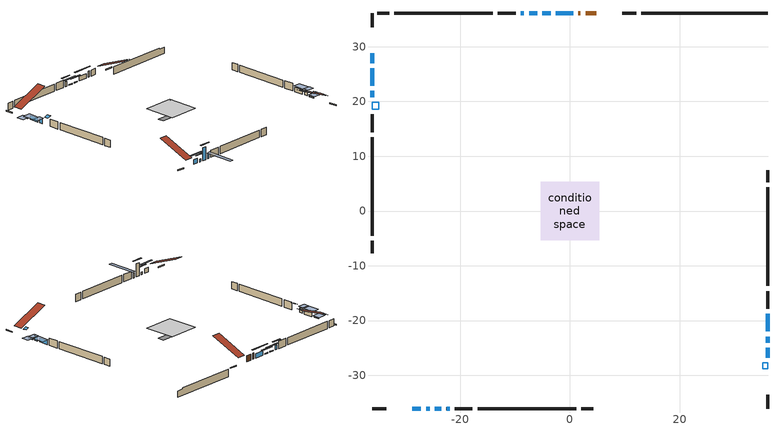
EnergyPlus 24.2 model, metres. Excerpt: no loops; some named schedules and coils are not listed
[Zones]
conditioned space
 floor outside (Floor1 construction): -4.72,-4.72 -4.72,4.72 4.72,4.72 4.72,-4.72 z1.04
 floor adiabatic (AdiabaticFloorConstruction): -5.3,-5.3 -5.3,5.3 5.3,5.3 5.3,-5.3 z1.04
 floor foundation (Slab1 construction): -4.66,-1.11 -4.66,1.11 4.66,1.11 4.66,-1.11 z-1.4
 wall outside (RimJoist1 construction): 12.13,36.16 9.54,36.16 / -36.16,-36.16 -33.58,-36.16 / -36.16,36.16 -36.16,33.58 / 36.16,-36.16 36.16,-33.58 z1.04:1.34
 wall outside (AdiabaticWallConstruction 1): 4.78,36.16 2.84,36.16 / 1.92,36.16 1.55,36.16 z1.04:3.07
 wall outside (AdiabaticWallConstruction): -36.16,28.82 -36.16,26.99 / -3.51,36.16 -5.03,36.16 / -5.96,36.16 -7.49,36.16 / 36.16,-26.8 36.16,-24.97 z1.04:1.29; 0.62,36.16 -2.58,36.16 / -28.82,-36.16 -27.21,-36.16 / -36.16,26.06 -36.16,22.86 / 36.16,-22 36.16,-18.8 z1.04:2.54; -26.29,-36.16 -25.63,-36.16 z1.04:1.9; -24.7,-36.16 -23.48,-36.16 z1.04:5.31; -36.16,21.93 -36.16,20.81 / 36.16,-24.05 36.16,-22.93 / -8.41,36.16 -8.97,36.16 z1.04:2.67; -22.56,-36.16 -22,-36.16 z1.04:2.72
 wall outside (Wall1 construction): -9.9,36.16 -13.15,36.16 / -21.07,-36.16 -17.81,-36.16 / -36.16,17.63 -36.16,14.37 / 36.16,-17.87 36.16,-14.62 z1.04:3.48
 wall outside (Wall2 construction): -14.08,36.16 -32.08,36.16 / -16.88,-36.16 1.11,-36.16 / -36.16,13.44 -36.16,-4.55 / 36.16,-13.69 36.16,4.3 z1.04:3.48
 wall outside (Wall3 construction): -33.01,36.16 -35.23,36.16 / 2.04,-36.16 4.26,-36.16 / -36.16,-5.48 -36.16,-7.7 / 36.16,5.23 36.16,7.46 z1.04:3.48
 wall foundation (FoundationWall1 construction): 13.05,36.16,-1.4 13.05,36.16,1.04 33.85,36.16,1.04 33.85,36.16,0.72 36.16,36.16,0.72 36.16,36.16,-1.4
 window (WindowConstruction 8): -36.16,28.82 -36.16,26.99 z1.04:1.29
 window (WindowConstruction 1): 0.62,36.16 -2.58,36.16 z1.04:2.54
 window (WindowConstruction 2): -3.51,36.16 -5.03,36.16 z1.04:1.29
 window (WindowConstruction 3): -5.96,36.16 -7.48,36.16 z1.04:1.29
 window (WindowConstruction 4): -28.82,-36.16 -27.22,-36.16 z1.04:2.54
 window (WindowConstruction 5): -26.29,-36.16 -25.63,-36.16 z1.04:1.9
 window (WindowConstruction 6): -24.7,-36.16 -23.48,-36.16 z1.04:5.31
 window (WindowConstruction 7): -36.16,26.06 -36.16,22.86 z1.04:2.54
 window (WindowConstruction 9): -36.16,21.93 -36.16,20.81 z1.04:2.66
 window (WindowConstruction 13): -22.55,-36.16 -22,-36.16 z1.04:2.72
 window (WindowConstruction 10): 36.16,-26.8 36.16,-24.97 z1.04:1.29
 window (WindowConstruction 11): 36.16,-24.05 36.16,-22.93 z1.04:2.66
 window (WindowConstruction 12): -8.41,36.16 -8.97,36.16 z1.04:2.66
 window (WindowConstruction): 36.16,-22 36.16,-18.8 z1.04:2.54
 door (Door): 4.78,36.16 2.84,36.16 z1.04:3.07
 door (Door 1): 1.92,36.16 1.55,36.16 z1.04:3.07
 ceiling adiabatic (AdiabaticFloorConstruction): 5.3,-5.3 5.3,5.3 -5.3,5.3 -5.3,-5.3 z1.04
 roof outside (Roof1 construction): 5.71,36.16,3.48 5.71,25.44,7.94 8.61,25.44,7.94 8.61,36.16,3.48; -29.75,-36.16,3.48 -29.75,-25.44,7.94 -32.65,-25.44,7.94 -32.65,-36.16,3.48; -36.16,29.75,3.48 -25.44,29.75,7.94 -25.44,32.65,7.94 -36.16,32.65,3.48; 36.16,-29.75,3.48 25.44,-29.75,7.94 25.44,-32.65,7.94 36.16,-32.65,3.48
 roof outside (AdiabaticRoofConstruction): 36.16,-27.73,3.48 35.16,-27.73,3.9 35.16,-28.82,3.9 36.16,-28.82,3.48; -36.16,18.56,3.48 -34.93,18.56,3.99 -34.93,19.89,3.99 -36.16,19.89,3.48
 skylight (SkylightConstruction): 36.16,-27.73,3.48 35.16,-27.73,3.9 35.16,-28.82,3.9 36.16,-28.82,3.48
 skylight (SkylightConstruction 1): -36.16,18.56,3.48 -34.93,18.56,3.99 -34.93,19.88,3.99 -36.16,19.88,3.48
shading: -36.16,26.69 -36.16,29.11 -38.6,29.11 -38.6,26.69 z1.59; -4.41,36.16 2.45,36.16 2.45,36.57 -4.41,36.57 z4.37; -6.55,36.16 -1.99,36.16 -1.99,36.57 -6.55,36.57 z2.81; -9.31,36.16 -4.13,36.16 -4.13,36.57 -9.31,36.57 z3.12; -25.39,-36.16 -30.64,-36.16 -30.64,-36.57 -25.39,-36.57 z4.37; -23.8,-36.16 -28.12,-36.16 -28.12,-36.57 -23.8,-36.57 z3.73; -22.26,-36.16 -25.92,-36.16 -25.92,-36.57 -22.26,-36.57 z6.53; -36.16,22.56 -36.16,26.36 -38.6,26.36 -38.6,22.56 z2.84; -36.16,20.51 -36.16,22.23 -38.6,22.23 -38.6,20.51 z2.96; -21.7,-36.16 -22.85,-36.16 -22.85,-45.91 -21.7,-45.91 z3.02; 36.16,-24.68 36.16,-27.1 38.6,-27.1 38.6,-24.68 z1.59; 36.16,-22.63 36.16,-24.34 38.6,-24.34 38.6,-22.63 z2.96; -10.49,36.16 -6.89,36.16 -6.89,36.56 -10.49,36.56 z4.19; 36.16,-18.5 36.16,-22.3 38.6,-22.3 38.6,-18.5 z2.84
[Building]
Building 1: Terrain=Suburbs
[Site:Location]
Sydney AP_NS: Latitude {deg}=46.16; Longitude {deg}=-60.05; Time Zone {hr}=-4; Elevation {m}=62; Keep Site Location Information=Yes
[Site:GroundTemperature:Shallow]
2.62187, 0.93492, 0.799824, 1.60037, 4.8141, 8.01286, 10.786, 12.5427, 12.692, 11.2632, 8.56075, 5.46011
[Site:WaterMainsTemperature]
Calculation Method=Schedule; Temperature Schedule=mains temperature schedule
[Material] Roughness=Rough; Thermal Absorptance=0.9
Name | Thickness {m} | Conductivity {W/m-K} | Density {kg/m3} | Specific Heat {J/kg-K} | Solar Absorptance | Visible Absorptance
asphalt or fiberglass shingles | 0.00635 | 0.162714 | 1121.4 | 1465.45 | 0.4 | 0.4
asphalt or fiberglass shingles 1 | 0.00635 | 0.162714 | 1121.4 | 1465.45 | 0.7 | 0.7
concrete 4.0 in. | 0.1016 | 1.803125 | 2242.8 | 837.4 | 0.7 | 0.7
concrete 8.0 in. | 0.2032 | 1.803125 | 2242.8 | 837.4 | 0.7 | 0.7
door material | 0.04445 | 0.0451087 | 512.64 | 1214.23 | 0.7 | 0.7
door material 1 | 0.04445 | 0.053851 | 512.64 | 1214.23 | 0.7 | 0.7
exterior vertical ins | 0.0563203 | 0.029427 | 32.04 | 1214.23 | 0.7 | 0.7
floor covering | 0.0127 | 0.0433444 | 54.468 | 1339.84 | 0.6 | 0.6
floor rigid ins; rim joist rigid ins; wall rigid ins | 0.051816 | 0.029427 | 32.04 | 1214.23 | 0.7 | 0.7
floor rigid ins 1; roof rigid ins 1; wall rigid ins 1 | 0.512978 | 0.029427 | 32.04 | 1214.23 | 0.7 | 0.7
floor stud and cavity | 0.1397 | 0.0889238 | 92.3553 | 1139.71 | 0.7 | 0.7
floor stud and cavity 1 | 0.1397 | 1.75129 | 37.0049 | 1207.88 | 0.7 | 0.7
furniture material conditioned space 1 | 0.1524 | 0.115458 | 640.8 | 1214.23 | 0.6 | 0.6
gypsum board | 0.0127 | 0.160291 | 801 | 837.4 | 0.6 | 0.6
gypsum board 1 | 0.0127 | 0.160291 | 801 | 837.4 | 0.7 | 0.7
osb sheathing 0.5 in. | 0.0127 | 0.115458 | 512.64 | 1214.23 | 0.7 | 0.7
osb sheathing 0.75 in. | 0.01905 | 0.115458 | 512.64 | 1214.23 | 0.7 | 0.7
osb sheathing 2.0 in. | 0.0508 | 0.115458 | 512.64 | 1214.23 | 0.7 | 0.7
rim joist stud and cavity | 0.0508 | 0.032431 | 125.044 | 1163.47 | 0.6 | 0.6
roof rigid ins | 0.103632 | 0.029427 | 32.04 | 1214.23 | 0.7 | 0.7
roof stud and cavity | 0.2032 | 0.0675447 | 78.34581 | 1123.46 | 0.7 | 0.7
roof stud and cavity 1 | 0.18415 | 1.78686 | 37.0049 | 1207.88 | 0.6 | 0.6
slab rigid ins | 0.0412942 | 0.029427 | 32.04 | 1214.23 | 0.7 | 0.7
wall stud and cavity | 0.1397 | 0.199848 | 139.0536 | 1170.24 | 0.7 | 0.7
wall stud and cavity 1 | 0.1397 | 0.16703 | 139.0536 | 1170.24 | 0.7 | 0.7
wall stud and cavity 2 | 0.1397 | 0.455074 | 139.0536 | 1170.24 | 0.7 | 0.7
wall stud and cavity 3 | 0.0889 | 0.380278 | 52.3479 | 1209.89 | 0.7 | 0.7
wall stud and cavity 4 | 0.0889 | 0.391764 | 83.0341 | 1211.67 | 0.7 | 0.7
wood siding | 0.0254 | 0.102417 | 544.68 | 1172.36 | 0.4 | 0.4
wood siding 1; wood siding 2; wood siding 3 | 0.0254 | 0.102417 | 544.68 | 1172.36 | 0.7 | 0.7
[WindowMaterial:SimpleGlazingSystem]
Name | U-Factor {W/m2-K} | Solar Heat Gain Coefficient
SkylightMaterial | 3.77236 | 0.6845
WindowMaterial | 1.94301 | 0.59
WindowMaterial 1 | 2.11392 | 0.47
WindowMaterial 2 | 2.3064 | 0.57
WindowMaterial 3 | 1.84649 | 0.65
WindowMaterial 4 | 5.141429 | 0.59
WindowMaterial 5 | 4.06318 | 0.67
WindowMaterial 6 | 4.05466 | 0.67
[Construction]
AdiabaticFloorConstruction: floor stud and cavity 1, floor rigid ins 1, osb sheathing 0.75 in., floor covering
AdiabaticRoofConstruction: asphalt or fiberglass shingles 1, roof rigid ins 1, osb sheathing 0.75 in., roof stud and cavity 1
AdiabaticWallConstruction: wood siding 2, wall rigid ins 1, wall stud and cavity 3, gypsum board
AdiabaticWallConstruction 1: wood siding 3, wall rigid ins 1, wall stud and cavity 3, gypsum board
Door: door material
Door 1: door material 1
Floor1 construction: floor stud and cavity, floor rigid ins, osb sheathing 0.75 in., floor covering
FoundationWall1 construction: concrete 8.0 in., gypsum board 1
furniture construction conditioned space 1: furniture material conditioned space 1
PartitionWallConstruction: gypsum board, wall stud and cavity 4, gypsum board
RimJoist1 construction: wood siding 1, rim joist rigid ins, osb sheathing 2.0 in., rim joist stud and cavity
Roof1 construction: asphalt or fiberglass shingles, roof rigid ins, osb sheathing 0.75 in., roof stud and cavity, gypsum board
SkylightConstruction; SkylightConstruction 1: SkylightMaterial
Slab1 construction: slab rigid ins, concrete 4.0 in.
Wall1 construction: wood siding, wall rigid ins, osb sheathing 0.5 in., wall stud and cavity, gypsum board
Wall2 construction: wood siding, wall rigid ins, osb sheathing 0.5 in., wall stud and cavity 1, gypsum board
Wall3 construction: wood siding, wall rigid ins, osb sheathing 0.5 in., wall stud and cavity 2, gypsum board
WindowConstruction; WindowConstruction 1; WindowConstruction 4; WindowConstruction 7: WindowMaterial
WindowConstruction 10; WindowConstruction 8: WindowMaterial 4
WindowConstruction 11; WindowConstruction 12; WindowConstruction 9: WindowMaterial 5
WindowConstruction 13: WindowMaterial 6
WindowConstruction 2; WindowConstruction 3: WindowMaterial 1
WindowConstruction 5: WindowMaterial 2
WindowConstruction 6: WindowMaterial 3
[Zone]
conditioned space: Multiplier=1; Volume {m3}=791.4; Part of Total Floor Area=Yes
[Space]
conditioned space 1: Zone=conditioned space; Volume {m3}=791.4
[SurfaceProperty:ExposedFoundationPerimeter]
Slab1: Exposed Perimeter Calculation Method=TotalExposedPerimeter; Total Exposed Perimeter {m}=23.105
[InternalMass] Zone or ZoneList=conditioned space; Space or SpaceList=conditioned space 1
Name | Construction | Surface Area {m2}
furniture mass conditioned space 1 | furniture construction conditioned space 1 | 88.932
partition wall mass | PartitionWallConstruction | 222.33
[Lights]
interior lighting: Zone or ZoneList or Space or SpaceList=conditioned space 1; Schedule=interior lighting schedule; Design Level Calculation Method=LightingLevel; Lighting Level {W}=343.2; Return Air Fraction=0; Fraction Radiant=0.6; Fraction Visible=0.2; Fraction Replaceable=1
[People]
occupants: Zone or ZoneList or Space or SpaceList=conditioned space 1; Number of People Schedule=occupants schedule; Number of People Calculation Method=People; Number of People=3; Fraction Radiant=0.314171; Sensible Heat Fraction=0.56303; Activity Level Schedule=occupants activity schedule; Carbon Dioxide Generation Rate {m3/s-W}=0; Enable ASHRAE 55 Comfort Warnings=No; Mean Radiant Temperature Calculation Type=EnclosureAveraged
[ElectricEquipment] Zone or ZoneList or Space or SpaceList=conditioned space 1; Design Level Calculation Method=EquipmentLevel
Name | Schedule | Design Level {W} | Fraction Latent | Fraction Radiant | Fraction Lost
clothes dryer | clothes dryer schedule | 140.772 | 0.015 | 0.081 | 0.85
clothes washer | clothes washer schedule | 32.1985 | 0.03 | 0.162 | 0.7
cooking range | cooking range schedule | 215.147 | 0.08 | 0.432 | 0.2
dishwasher | dishwasher schedule | 66.8632 | 0.3 | 0.18 | 0.4
fridge | fridge schedule | 72.9452 | 0 | 0.6 | 0
mech vent house fan | mech vent house fan schedule | 33.5567 | 0 | 0 | 0.5
mech vent house fan cfis | mech vent house fan cfis schedule | 0 | 0 | 0 | 0
misc plug loads | misc plug loads schedule | 494.7 | 0.045 | 0.513 | 0.1
whole house fan | Always On Discrete | 0 | 0 | 0 | 1
[OtherEquipment] Zone or ZoneList or Space or SpaceList=conditioned space 1; Design Level Calculation Method=EquipmentLevel
Name | Fuel Type | Schedule | Design Level {W} | Fraction Latent | Fraction Radiant | Fraction Lost
clothes dryer 1 | Electricity | clothes dryer schedule | 0 | 0.015 | 0.081 | 0.85
cooking range 1 | Electricity | cooking range schedule | 0 | 0.08 | 0.432 | 0.2
general water use latent | None | general water use schedule | 62.594 | 1 | 0 | 0
general water use sensible | None | general water use schedule | -61.6891 | 0 | 0.6 | 0
mech vent house fan latent load | None | Always On Discrete | 0 | 1 | 0 | 0
mech vent house fan sensible load | None | Always On Discrete | 0 | 0 | 0 | 0
water heater energy adjustment1 | Electricity | Always On Discrete | 0.01 | 0 | 0 | 1
[ZoneInfiltration:DesignFlowRate] Zone or ZoneList or Space or SpaceList=conditioned space 1; Schedule=Always On Discrete; Design Flow Rate Calculation Method=Flow/Zone; Design Flow Rate {m3/s}=0
infil flow; natural vent flow; whole house fan flow
[ZoneControl:Thermostat]
conditioned space Thermostat: Zone or ZoneList=conditioned space; Control Type Schedule=conditioned space Thermostat Schedule; Control 1=conditioned space temperature setpoint; Temperature Difference Between Cutout And Setpoint {deltaC}=0
[ThermostatSetpoint:DualSetpoint]
conditioned space temperature setpoint: Heating Setpoint Temperature Schedule=heating setpoint; Cooling Setpoint Temperature Schedule=cooling setpoint
[AirLoopHVAC:UnitarySystem]
unit heater unitary system: Control Type=Load; Controlling Zone or Thermostat Location=conditioned space; Dehumidification Control Type=None; Availability Schedule=Always On Discrete; Supply Fan=unit heater supply fan; Fan Placement=BlowThrough; Supply Air Fan Operating Mode Schedule=unit heater auto fan schedule; Heating Coil=unit heater htg coil; DX Heating Coil Sizing Ratio=1; Use DOAS DX Cooling Coil=No; Minimum Supply Air Temperature {C}=2; Latent Load Control=SensibleOnlyLoadControl; Cooling Supply Air Flow Rate Method=None; Heating Supply Air Flow Rate Method=SupplyAirFlowRate; Heating Supply Air Flow Rate {m3/s}=0.00141584; No Load Supply Air Flow Rate Method=SupplyAirFlowRate; No Load Supply Air Flow Rate {m3/s}=0; No Load Supply Air Flow Rate Control Set To Low Speed=Yes; Maximum Supply Air Temperature {C}=48.8889; Maximum Outdoor Dry-Bulb Temperature for Supplemental Heater Operation {C}=21; Ancillary On-Cycle Electric Power {W}=0; Ancillary Off-Cycle Electric Power {W}=0
[Zone equipment]
conditioned space: electric baseboard, unit heater unitary system
[Foundation:Kiva]
Foundation Kiva 1: Initial Indoor Air Temperature {C}=18; Wall Height Above Grade {m}=1.03998; Wall Depth Below Slab {m}=0.2032; Custom Block Material Name 1=exterior vertical ins; Custom Block Depth 1 {m}=2.43998; Custom Block X Position 1 {m}=0.2159; Custom Block Z Position 1 {m}=0
[Foundation:Kiva:Settings]
Soil Conductivity {W/m-K}=0.849921; Soil Density {kg/m3}=1842.3; Soil Specific Heat {J/kg-K}=418.7; Ground Solar Absorptivity=0.9; Ground Thermal Absorptivity=0.9; Ground Surface Roughness {m}=0.03; Far-Field Width {m}=40; Deep-Ground Boundary Condition=ZeroFlux; Deep-Ground Depth {m}=40; Minimum Cell Dimension {m}=0.2; Maximum Cell Growth Coefficient=3; Simulation Timestep=Timestep
[Exterior:Lights]
exterior lighting: Schedule=exterior lighting schedule; Design Level {W}=75.6
[EnergyManagementSystem:Sensor] Output:Variable or Output:Meter Index Key=conditioned space
Name | Output:Variable or Output:Meter
conditioned_space_clg_unmet_s | Zone Cooling Setpoint Not Met Time
conditioned_space_htg_unmet_s | Zone Heating Setpoint Not Met Time
fridge_tin_s; tin_s; tin_s_1 | Zone Mean Air Temperature
tout_s | Zone Outdoor Air Drybulb Temperature
win_s | Zone Air Humidity Ratio
[Schedule:Week:Daily]
interior lighting schedule Week Rule - Jan1-Jan27: interior lighting schedule day, interior lighting schedule day, interior lighting schedule day, interior lighting schedule day, interior lighting schedule day, interior lighting schedule day, interior lighting schedule day, interior lighting schedule default day, interior lighting schedule default day, interior lighting schedule default day, interior lighting schedule default day, interior lighting schedule default day
interior lighting schedule Week Rule - Jan28-Feb3: interior lighting schedule day, interior lighting schedule day, interior lighting schedule day, interior lighting schedule day, interior lighting schedule day 1, interior lighting schedule day 1, interior lighting schedule day 1, interior lighting schedule default day, interior lighting schedule default day, interior lighting schedule default day, interior lighting schedule default day, interior lighting schedule default day
interior lighting schedule Week Rule - Feb4-Feb24: interior lighting schedule day 1, interior lighting schedule day 1, interior lighting schedule day 1, interior lighting schedule day 1, interior lighting schedule day 1, interior lighting schedule day 1, interior lighting schedule day 1, interior lighting schedule default day, interior lighting schedule default day, interior lighting schedule default day, interior lighting schedule default day, interior lighting schedule default day
interior lighting schedule Week Rule - Feb25-Mar3: interior lighting schedule day 1, interior lighting schedule day 1, interior lighting schedule day 1, interior lighting schedule day 1, interior lighting schedule day 2, interior lighting schedule day 2, interior lighting schedule day 2, interior lighting schedule default day, interior lighting schedule default day, interior lighting schedule default day, interior lighting schedule default day, interior lighting schedule default day
interior lighting schedule Week Rule - Mar4-Mar31: interior lighting schedule day 2, interior lighting schedule day 2, interior lighting schedule day 2, interior lighting schedule day 2, interior lighting schedule day 2, interior lighting schedule day 2, interior lighting schedule day 2, interior lighting schedule default day, interior lighting schedule default day, interior lighting schedule default day, interior lighting schedule default day, interior lighting schedule default day
interior lighting schedule Week Rule - Apr1-Apr28: interior lighting schedule day 3, interior lighting schedule day 3, interior lighting schedule day 3, interior lighting schedule day 3, interior lighting schedule day 3, interior lighting schedule day 3, interior lighting schedule day 3, interior lighting schedule default day, interior lighting schedule default day, interior lighting schedule default day, interior lighting schedule default day, interior lighting schedule default day
interior lighting schedule Week Rule - Apr29-May5: interior lighting schedule day 3, interior lighting schedule day 3, interior lighting schedule day 4, interior lighting schedule day 4, interior lighting schedule day 4, interior lighting schedule day 4, interior lighting schedule day 4, interior lighting schedule default day, interior lighting schedule default day, interior lighting schedule default day, interior lighting schedule default day, interior lighting schedule default day
interior lighting schedule Week Rule - May6-May26: interior lighting schedule day 4, interior lighting schedule day 4, interior lighting schedule day 4, interior lighting schedule day 4, interior lighting schedule day 4, interior lighting schedule day 4, interior lighting schedule day 4, interior lighting schedule default day, interior lighting schedule default day, interior lighting schedule default day, interior lighting schedule default day, interior lighting schedule default day
interior lighting schedule Week Rule - May27-Jun2: interior lighting schedule day 4, interior lighting schedule day 4, interior lighting schedule day 4, interior lighting schedule day 4, interior lighting schedule day 4, interior lighting schedule day 5, interior lighting schedule day 5, interior lighting schedule default day, interior lighting schedule default day, interior lighting schedule default day, interior lighting schedule default day, interior lighting schedule default day
interior lighting schedule Week Rule - Jun3-Jun30: interior lighting schedule day 5, interior lighting schedule day 5, interior lighting schedule day 5, interior lighting schedule day 5, interior lighting schedule day 5, interior lighting schedule day 5, interior lighting schedule day 5, interior lighting schedule default day, interior lighting schedule default day, interior lighting schedule default day, interior lighting schedule default day, interior lighting schedule default day
interior lighting schedule Week Rule - Jul1-Jul28: interior lighting schedule day 6, interior lighting schedule day 6, interior lighting schedule day 6, interior lighting schedule day 6, interior lighting schedule day 6, interior lighting schedule day 6, interior lighting schedule day 6, interior lighting schedule default day, interior lighting schedule default day, interior lighting schedule default day, interior lighting schedule default day, interior lighting schedule default day
interior lighting schedule Week Rule - Jul29-Aug4: interior lighting schedule day 6, interior lighting schedule day 6, interior lighting schedule day 6, interior lighting schedule day 7, interior lighting schedule day 7, interior lighting schedule day 7, interior lighting schedule day 7, interior lighting schedule default day, interior lighting schedule default day, interior lighting schedule default day, interior lighting schedule default day, interior lighting schedule default day
interior lighting schedule Week Rule - Aug5-Aug25: interior lighting schedule day 7, interior lighting schedule day 7, interior lighting schedule day 7, interior lighting schedule day 7, interior lighting schedule day 7, interior lighting schedule day 7, interior lighting schedule day 7, interior lighting schedule default day, interior lighting schedule default day, interior lighting schedule default day, interior lighting schedule default day, interior lighting schedule default day
interior lighting schedule Week Rule - Aug26-Sep1: interior lighting schedule day 7, interior lighting schedule day 7, interior lighting schedule day 7, interior lighting schedule day 7, interior lighting schedule day 7, interior lighting schedule day 7, interior lighting schedule day 8, interior lighting schedule default day, interior lighting schedule default day, interior lighting schedule default day, interior lighting schedule default day, interior lighting schedule default day
interior lighting schedule Week Rule - Sep2-Sep29: interior lighting schedule day 8, interior lighting schedule day 8, interior lighting schedule day 8, interior lighting schedule day 8, interior lighting schedule day 8, interior lighting schedule day 8, interior lighting schedule day 8, interior lighting schedule default day, interior lighting schedule default day, interior lighting schedule default day, interior lighting schedule default day, interior lighting schedule default day
interior lighting schedule Week Rule - Sep30-Oct6: interior lighting schedule day 8, interior lighting schedule day 9, interior lighting schedule day 9, interior lighting schedule day 9, interior lighting schedule day 9, interior lighting schedule day 9, interior lighting schedule day 9, interior lighting schedule default day, interior lighting schedule default day, interior lighting schedule default day, interior lighting schedule default day, interior lighting schedule default day
interior lighting schedule Week Rule - Oct7-Oct27: interior lighting schedule day 9, interior lighting schedule day 9, interior lighting schedule day 9, interior lighting schedule day 9, interior lighting schedule day 9, interior lighting schedule day 9, interior lighting schedule day 9, interior lighting schedule default day, interior lighting schedule default day, interior lighting schedule default day, interior lighting schedule default day, interior lighting schedule default day
interior lighting schedule Week Rule - Oct28-Nov3: interior lighting schedule day 9, interior lighting schedule day 9, interior lighting schedule day 9, interior lighting schedule day 9, interior lighting schedule day 10, interior lighting schedule day 10, interior lighting schedule day 10, interior lighting schedule default day, interior lighting schedule default day, interior lighting schedule default day, interior lighting schedule default day, interior lighting schedule default day
interior lighting schedule Week Rule - Nov4-Nov24: interior lighting schedule day 10, interior lighting schedule day 10, interior lighting schedule day 10, interior lighting schedule day 10, interior lighting schedule day 10, interior lighting schedule day 10, interior lighting schedule day 10, interior lighting schedule default day, interior lighting schedule default day, interior lighting schedule default day, interior lighting schedule default day, interior lighting schedule default day
interior lighting schedule Week Rule - Nov25-Dec1: interior lighting schedule day 10, interior lighting schedule day 10, interior lighting schedule day 10, interior lighting schedule day 10, interior lighting schedule day 10, interior lighting schedule day 10, interior lighting schedule day 11, interior lighting schedule default day, interior lighting schedule default day, interior lighting schedule default day, interior lighting schedule default day, interior lighting schedule default day
interior lighting schedule Week Rule - Dec2-Dec31: interior lighting schedule day 11, interior lighting schedule day 11, interior lighting schedule day 11, interior lighting schedule day 11, interior lighting schedule day 11, interior lighting schedule day 11, interior lighting schedule day 11, interior lighting schedule default day, interior lighting schedule default day, interior lighting schedule default day, interior lighting schedule default day, interior lighting schedule default day
occupants schedule Week Rule - Jan1-Dec31: occupants schedule day, occupants schedule day, occupants schedule day, occupants schedule day, occupants schedule day, occupants schedule day, occupants schedule day, occupants schedule default day, occupants schedule default day, occupants schedule default day, occupants schedule default day, occupants schedule default day
clothes dryer schedule Week Rule - Jan1-Dec31: clothes dryer schedule day, clothes dryer schedule day, clothes dryer schedule day, clothes dryer schedule day, clothes dryer schedule day, clothes dryer schedule day, clothes dryer schedule day, clothes dryer schedule default day, clothes dryer schedule default day, clothes dryer schedule default day, clothes dryer schedule default day, clothes dryer schedule default day
clothes washer schedule Week Rule - Jan1-Dec31: clothes washer schedule day, clothes washer schedule day, clothes washer schedule day, clothes washer schedule day, clothes washer schedule day, clothes washer schedule day, clothes washer schedule day, clothes washer schedule default day, clothes washer schedule default day, clothes washer schedule default day, clothes washer schedule default day, clothes washer schedule default day
cooking range schedule Week Rule - Jan1-Dec31: cooking range schedule day, cooking range schedule day, cooking range schedule day, cooking range schedule day, cooking range schedule day, cooking range schedule day, cooking range schedule day, cooking range schedule default day, cooking range schedule default day, cooking range schedule default day, cooking range schedule default day, cooking range schedule default day
dishwasher schedule Week Rule - Jan1-Dec31: dishwasher schedule day, dishwasher schedule day, dishwasher schedule day, dishwasher schedule day, dishwasher schedule day, dishwasher schedule day, dishwasher schedule day, dishwasher schedule default day, dishwasher schedule default day, dishwasher schedule default day, dishwasher schedule default day, dishwasher schedule default day
misc plug loads schedule Week Rule - Jan1-Dec31: misc plug loads schedule day, misc plug loads schedule day, misc plug loads schedule day, misc plug loads schedule day, misc plug loads schedule day, misc plug loads schedule day, misc plug loads schedule day, misc plug loads schedule default day, misc plug loads schedule default day, misc plug loads schedule default day, misc plug loads schedule default day, misc plug loads schedule default day
general water use schedule Week Rule - Jan1-Dec31: general water use schedule day, general water use schedule day, general water use schedule day, general water use schedule day, general water use schedule day, general water use schedule day, general water use schedule day, general water use schedule default day, general water use schedule default day, general water use schedule default day, general water use schedule default day, general water use schedule default day
exterior lighting schedule Week Rule - Jan1-Jan27: exterior lighting schedule day, exterior lighting schedule day, exterior lighting schedule day, exterior lighting schedule day, exterior lighting schedule day, exterior lighting schedule day, exterior lighting schedule day, exterior lighting schedule default day, exterior lighting schedule default day, exterior lighting schedule default day, exterior lighting schedule default day, exterior lighting schedule default day
exterior lighting schedule Week Rule - Jan28-Feb3: exterior lighting schedule day, exterior lighting schedule day, exterior lighting schedule day, exterior lighting schedule day, exterior lighting schedule day 1, exterior lighting schedule day 1, exterior lighting schedule day 1, exterior lighting schedule default day, exterior lighting schedule default day, exterior lighting schedule default day, exterior lighting schedule default day, exterior lighting schedule default day
exterior lighting schedule Week Rule - Feb4-Feb24: exterior lighting schedule day 1, exterior lighting schedule day 1, exterior lighting schedule day 1, exterior lighting schedule day 1, exterior lighting schedule day 1, exterior lighting schedule day 1, exterior lighting schedule day 1, exterior lighting schedule default day, exterior lighting schedule default day, exterior lighting schedule default day, exterior lighting schedule default day, exterior lighting schedule default day
exterior lighting schedule Week Rule - Feb25-Mar3: exterior lighting schedule day 1, exterior lighting schedule day 1, exterior lighting schedule day 1, exterior lighting schedule day 1, exterior lighting schedule day 2, exterior lighting schedule day 2, exterior lighting schedule day 2, exterior lighting schedule default day, exterior lighting schedule default day, exterior lighting schedule default day, exterior lighting schedule default day, exterior lighting schedule default day
exterior lighting schedule Week Rule - Mar4-Mar31: exterior lighting schedule day 2, exterior lighting schedule day 2, exterior lighting schedule day 2, exterior lighting schedule day 2, exterior lighting schedule day 2, exterior lighting schedule day 2, exterior lighting schedule day 2, exterior lighting schedule default day, exterior lighting schedule default day, exterior lighting schedule default day, exterior lighting schedule default day, exterior lighting schedule default day
exterior lighting schedule Week Rule - Apr1-Apr28: exterior lighting schedule day 3, exterior lighting schedule day 3, exterior lighting schedule day 3, exterior lighting schedule day 3, exterior lighting schedule day 3, exterior lighting schedule day 3, exterior lighting schedule day 3, exterior lighting schedule default day, exterior lighting schedule default day, exterior lighting schedule default day, exterior lighting schedule default day, exterior lighting schedule default day
exterior lighting schedule Week Rule - Apr29-May5: exterior lighting schedule day 3, exterior lighting schedule day 3, exterior lighting schedule day 4, exterior lighting schedule day 4, exterior lighting schedule day 4, exterior lighting schedule day 4, exterior lighting schedule day 4, exterior lighting schedule default day, exterior lighting schedule default day, exterior lighting schedule default day, exterior lighting schedule default day, exterior lighting schedule default day
exterior lighting schedule Week Rule - May6-May26: exterior lighting schedule day 4, exterior lighting schedule day 4, exterior lighting schedule day 4, exterior lighting schedule day 4, exterior lighting schedule day 4, exterior lighting schedule day 4, exterior lighting schedule day 4, exterior lighting schedule default day, exterior lighting schedule default day, exterior lighting schedule default day, exterior lighting schedule default day, exterior lighting schedule default day
exterior lighting schedule Week Rule - May27-Jun2: exterior lighting schedule day 4, exterior lighting schedule day 4, exterior lighting schedule day 4, exterior lighting schedule day 4, exterior lighting schedule day 4, exterior lighting schedule day 5, exterior lighting schedule day 5, exterior lighting schedule default day, exterior lighting schedule default day, exterior lighting schedule default day, exterior lighting schedule default day, exterior lighting schedule default day
exterior lighting schedule Week Rule - Jun3-Jun30: exterior lighting schedule day 5, exterior lighting schedule day 5, exterior lighting schedule day 5, exterior lighting schedule day 5, exterior lighting schedule day 5, exterior lighting schedule day 5, exterior lighting schedule day 5, exterior lighting schedule default day, exterior lighting schedule default day, exterior lighting schedule default day, exterior lighting schedule default day, exterior lighting schedule default day
exterior lighting schedule Week Rule - Jul1-Jul28: exterior lighting schedule day 6, exterior lighting schedule day 6, exterior lighting schedule day 6, exterior lighting schedule day 6, exterior lighting schedule day 6, exterior lighting schedule day 6, exterior lighting schedule day 6, exterior lighting schedule default day, exterior lighting schedule default day, exterior lighting schedule default day, exterior lighting schedule default day, exterior lighting schedule default day
exterior lighting schedule Week Rule - Jul29-Aug4: exterior lighting schedule day 6, exterior lighting schedule day 6, exterior lighting schedule day 6, exterior lighting schedule day 7, exterior lighting schedule day 7, exterior lighting schedule day 7, exterior lighting schedule day 7, exterior lighting schedule default day, exterior lighting schedule default day, exterior lighting schedule default day, exterior lighting schedule default day, exterior lighting schedule default day
exterior lighting schedule Week Rule - Aug5-Aug25: exterior lighting schedule day 7, exterior lighting schedule day 7, exterior lighting schedule day 7, exterior lighting schedule day 7, exterior lighting schedule day 7, exterior lighting schedule day 7, exterior lighting schedule day 7, exterior lighting schedule default day, exterior lighting schedule default day, exterior lighting schedule default day, exterior lighting schedule default day, exterior lighting schedule default day
exterior lighting schedule Week Rule - Aug26-Sep1: exterior lighting schedule day 7, exterior lighting schedule day 7, exterior lighting schedule day 7, exterior lighting schedule day 7, exterior lighting schedule day 7, exterior lighting schedule day 7, exterior lighting schedule day 8, exterior lighting schedule default day, exterior lighting schedule default day, exterior lighting schedule default day, exterior lighting schedule default day, exterior lighting schedule default day
[Schedule:Year]
interior lighting schedule: interior lighting schedule Week Rule - Jan1-Jan27, 1, 1, 1, 27, interior lighting schedule Week Rule - Jan28-Feb3, 1, 28, 2, 3, interior lighting schedule Week Rule - Feb4-Feb24, 2, 4, 2, 24, interior lighting schedule Week Rule - Feb25-Mar3, 2, 25, 3, 3, interior lighting schedule Week Rule - Mar4-Mar31, 3, 4, 3, 31, interior lighting schedule Week Rule - Apr1-Apr28, 4, 1, 4, 28, interior lighting schedule Week Rule - Apr29-May5, 4, 29, 5, 5, interior lighting schedule Week Rule - May6-May26, 5, 6, 5, 26, interior lighting schedule Week Rule - May27-Jun2, 5, 27, 6, 2, interior lighting schedule Week Rule - Jun3-Jun30, 6, 3, 6, 30, interior lighting schedule Week Rule - Jul1-Jul28, 7, 1, 7, 28, interior lighting schedule Week Rule - Jul29-Aug4, 7, 29, 8, 4, interior lighting schedule Week Rule - Aug5-Aug25, 8, 5, 8, 25, interior lighting schedule Week Rule - Aug26-Sep1, 8, 26, 9, 1, interior lighting schedule Week Rule - Sep2-Sep29, 9, 2, 9, 29, interior lighting schedule Week Rule - Sep30-Oct6, 9, 30, 10, 6, interior lighting schedule Week Rule - Oct7-Oct27, 10, 7, 10, 27, interior lighting schedule Week Rule - Oct28-Nov3, 10, 28, 11, 3, interior lighting schedule Week Rule - Nov4-Nov24, 11, 4, 11, 24, interior lighting schedule Week Rule - Nov25-Dec1, 11, 25, 12, 1, interior lighting schedule Week Rule - Dec2-Dec31, 12, 2, 12, 31
occupants schedule: occupants schedule Week Rule - Jan1-Dec31, 1, 1, 12, 31
clothes dryer schedule: clothes dryer schedule Week Rule - Jan1-Dec31, 1, 1, 12, 31
clothes washer schedule: clothes washer schedule Week Rule - Jan1-Dec31, 1, 1, 12, 31
cooking range schedule: cooking range schedule Week Rule - Jan1-Dec31, 1, 1, 12, 31
dishwasher schedule: dishwasher schedule Week Rule - Jan1-Dec31, 1, 1, 12, 31
misc plug loads schedule: misc plug loads schedule Week Rule - Jan1-Dec31, 1, 1, 12, 31
general water use schedule: general water use schedule Week Rule - Jan1-Dec31, 1, 1, 12, 31
exterior lighting schedule: exterior lighting schedule Week Rule - Jan1-Jan27, 1, 1, 1, 27, exterior lighting schedule Week Rule - Jan28-Feb3, 1, 28, 2, 3, exterior lighting schedule Week Rule - Feb4-Feb24, 2, 4, 2, 24, exterior lighting schedule Week Rule - Feb25-Mar3, 2, 25, 3, 3, exterior lighting schedule Week Rule - Mar4-Mar31, 3, 4, 3, 31, exterior lighting schedule Week Rule - Apr1-Apr28, 4, 1, 4, 28, exterior lighting schedule Week Rule - Apr29-May5, 4, 29, 5, 5, exterior lighting schedule Week Rule - May6-May26, 5, 6, 5, 26, exterior lighting schedule Week Rule - May27-Jun2, 5, 27, 6, 2, exterior lighting schedule Week Rule - Jun3-Jun30, 6, 3, 6, 30, exterior lighting schedule Week Rule - Jul1-Jul28, 7, 1, 7, 28, exterior lighting schedule Week Rule - Jul29-Aug4, 7, 29, 8, 4, exterior lighting schedule Week Rule - Aug5-Aug25, 8, 5, 8, 25, exterior lighting schedule Week Rule - Aug26-Sep1, 8, 26, 9, 1, exterior lighting schedule Week Rule - Sep2-Sep29, 9, 2, 9, 29, exterior lighting schedule Week Rule - Sep30-Oct6, 9, 30, 10, 6, exterior lighting schedule Week Rule - Oct7-Oct27, 10, 7, 10, 27, exterior lighting schedule Week Rule - Oct28-Nov3, 10, 28, 11, 3, exterior lighting schedule Week Rule - Nov4-Nov24, 11, 4, 11, 24, exterior lighting schedule Week Rule - Nov25-Dec1, 11, 25, 12, 1, exterior lighting schedule Week Rule - Dec2-Dec31, 12, 2, 12, 31
[Schedule:Constant]
Name | Hourly Value
occupants activity schedule | 117.228
fridge schedule; unit heater auto fan schedule | 0
mech vent house fan schedule; mech vent house fan cfis schedule; Always On Discrete | 1
[Schedule:Compact]
conditioned space Thermostat Schedule: Through: 12/31, For: AllDays, Until: 24:00, 4
mains temperature schedule: Through: 01/01, For: AllDays, Until: 24:00, 6.99889, Through: 01/02, For: AllDays, Until: 24:00, 6.94278, Through: 01/03, For: AllDays, Until: 24:00, 6.88722, Through: 01/04, For: AllDays, Until: 24:00, 6.83278, Through: 01/05, For: AllDays, Until: 24:00, 6.77944, Through: 01/06, For: AllDays, Until: 24:00, 6.72722, Through: 01/07, For: AllDays, Until: 24:00, 6.67556, Through: 01/08, For: AllDays, Until: 24:00, 6.62444, Through: 01/09, For: AllDays, Until: 24:00, 6.575, Through: 01/10, For: AllDays, Until: 24:00, 6.52611, Through: 01/11, For: AllDays, Until: 24:00, 6.47889, Through: 01/12, For: AllDays, Until: 24:00, 6.43222, Through: 01/13, For: AllDays, Until: 24:00, 6.38611, Through: 01/14, For: AllDays, Until: 24:00, 6.34167, Through: 01/15, For: AllDays, Until: 24:00, 6.29833, Through: 01/16, For: AllDays, Until: 24:00, 6.25556, Through: 01/17, For: AllDays, Until: 24:00, 6.21444, Through: 01/18, For: AllDays, Until: 24:00, 6.17389, Through: 01/19, For: AllDays, Until: 24:00, 6.135, Through: 01/20, For: AllDays, Until: 24:00, 6.09667, Through: 01/21, For: AllDays, Until: 24:00, 6.06, Through: 01/22, For: AllDays, Until: 24:00, 6.02389, Through: 01/23, For: AllDays, Until: 24:00, 5.98944, Through: 01/24, For: AllDays, Until: 24:00, 5.95611, Through: 01/25, For: AllDays, Until: 24:00, 5.92333, Through: 01/26, For: AllDays, Until: 24:00, 5.89222, Through: 01/27, For: AllDays, Until: 24:00, 5.86278, Through: 01/28, For: AllDays, Until: 24:00, 5.83389, Through: 01/29, For: AllDays, Until: 24:00, 5.80611, Through: 01/30, For: AllDays, Until: 24:00, 5.78, Through: 01/31, For: AllDays, Until: 24:00, 5.755, Through: 02/01, For: AllDays, Until: 24:00, 5.73111, Through: 02/02, For: AllDays, Until: 24:00, 5.70833, Through: 02/03, For: AllDays, Until: 24:00, 5.68722, Through: 02/04, For: AllDays, Until: 24:00, 5.66667, Through: 02/05, For: AllDays, Until: 24:00, 5.64778, Through: 02/06, For: AllDays, Until: 24:00, 5.63056, Through: 02/07, For: AllDays, Until: 24:00, 5.61389, Through: 02/08, For: AllDays, Until: 24:00, 5.59889, Through: 02/09, For: AllDays, Until: 24:00, 5.585, Through: 02/10, For: AllDays, Until: 24:00, 5.57278, Through: 02/11, For: AllDays, Until: 24:00, 5.56167, Through: 02/12, For: AllDays, Until: 24:00, 5.55167, Through: 02/13, For: AllDays, Until: 24:00, 5.54278, Through: 02/14, For: AllDays, Until: 24:00, 5.53556, Through: 02/15, For: AllDays, Until: 24:00, 5.52944, Through: 02/16, For: AllDays, Until: 24:00, 5.52444, Through: 02/17, For: AllDays, Until: 24:00, 5.52111, Through: 02/18, For: AllDays, Until: 24:00, 5.51889, Through: 02/19, For: AllDays, Until: 24:00, 5.51833, Through: 02/20, For: AllDays, Until: 24:00, 5.51889, Through: 02/21, For: AllDays, Until: 24:00, 5.52056, Through: 02/22, For: AllDays, Until: 24:00, 5.52333, Through: 02/23, For: AllDays, Until: 24:00, 5.52778, Through: 02/24, For: AllDays, Until: 24:00, 5.53333, Through: 02/25, For: AllDays, Until: 24:00, 5.54056, Through: 02/26, For: AllDays, Until: 24:00, 5.54833, Through: 02/27, For: AllDays, Until: 24:00, 5.55833, Through: 02/28, For: AllDays, Until: 24:00, 5.56889, Through: 03/01, For: AllDays, Until: 24:00, 5.58111, Through: 03/02, For: AllDays, Until: 24:00, 5.59444, Through: 03/03, For: AllDays, Until: 24:00, 5.60889, Through: 03/04, For: AllDays, Until: 24:00, 5.625, Through: 03/05, For: AllDays, Until: 24:00, 5.64222, Through: 03/06, For: AllDays, Until: 24:00, 5.66056, Through: 03/07, For: AllDays, Until: 24:00, 5.68056, Through: 03/08, For: AllDays, Until: 24:00, 5.70167, Through: 03/09, For: AllDays, Until: 24:00, 5.72389, Through: 03/10, For: AllDays, Until: 24:00, 5.74722, Through: 03/11, For: AllDays, Until: 24:00, 5.77167, Through: 03/12, For: AllDays, Until: 24:00, 5.79778, Through: 03/13, For: AllDays, Until: 24:00, 5.825, Through: 03/14, For: AllDays, Until: 24:00, 5.85333, Through: 03/15, For: AllDays, Until: 24:00, 5.88278, Through: 03/16, For: AllDays, Until: 24:00, 5.91333, Through: 03/17, For: AllDays, Until: 24:00, 5.94556, Through: 03/18, For: AllDays, Until: 24:00, 5.97889, Through: 03/19, For: AllDays, Until: 24:00, 6.01278, Through: 03/20, For: AllDays, Until: 24:00, 6.04833, Through: 03/21, For: AllDays, Until: 24:00, 6.085, Through: 03/22, For: AllDays, Until: 24:00, 6.12278, Through: 03/23, For: AllDays, Until: 24:00, 6.16167, Through: 03/24, For: AllDays, Until: 24:00, 6.20167, Through: 03/25, For: AllDays, Until: 24:00, 6.24222, Through: 03/26, For: AllDays, Until: 24:00, 6.28444, Through: 03/27, For: AllDays, Until: 24:00, 6.32778, Through: 03/28, For: AllDays, Until: 24:00, 6.37222, Through: 03/29, For: AllDays, Until: 24:00, 6.41722, Through: 03/30, For: AllDays, Until: 24:00, 6.46389, Through: 03/31, For: AllDays, Until: 24:00, 6.51111, Through: 04/01, For: AllDays, Until: 24:00, 6.55944, Through: 04/02, For: AllDays, Until: 24:00, 6.60889, Through: 04/03, For: AllDays, Until: 24:00, 6.65944, Through: 04/04, For: AllDays, Until: 24:00, 6.71056, Through: 04/05, For: AllDays, Until: 24:00, 6.76278, Through: 04/06, For: AllDays, Until: 24:00, 6.81611, Through: 04/07, For: AllDays, Until: 24:00, 6.87, Through: 04/08, For: AllDays, Until: 24:00, 6.925, Through: 04/09, For: AllDays, Until: 24:00, 6.98111, Through: 04/10, For: AllDays, Until: 24:00, 7.03778, Through: 04/11, For: AllDays, Until: 24:00, 7.09556, Through: 04/12, For: AllDays, Until: 24:00, 7.15389, Through: 04/13, For: AllDays, Until: 24:00, 7.21333, Through: 04/14, For: AllDays, Until: 24:00, 7.27333, Through: 04/15, For: AllDays, Until: 24:00, 7.33389, Through: 04/16, For: AllDays, Until: 24:00, 7.39556, Through: 04/17, For: AllDays, Until: 24:00, 7.45778, Through: 04/18, For: AllDays, Until: 24:00, 7.52111, Through: 04/19, For: AllDays, Until: 24:00, 7.585, Through: 04/20, For: AllDays, Until: 24:00, 7.64944, Through: 04/21, For: AllDays, Until: 24:00, 7.71444, Through: 04/22, For: AllDays, Until: 24:00, 7.78, Through: 04/23, For: AllDays, Until: 24:00, 7.84667, Through: 04/24, For: AllDays, Until: 24:00, 7.91389, Through: 04/25, For: AllDays, Until: 24:00, 7.98111, Through: 04/26, For: AllDays, Until: 24:00, 8.04944, Through: 04/27, For: AllDays, Until: 24:00, 8.11833, Through: 04/28, For: AllDays, Until: 24:00, 8.18778, Through: 04/29, For: AllDays, Until: 24:00, 8.25722, Through: 04/30, For: AllDays, Until: 24:00, 8.32778, Through: 05/01, For: AllDays, Until: 24:00, 8.39833, Through: 05/02, For: AllDays, Until: 24:00, 8.46944, Through: 05/03, For: AllDays, Until: 24:00, 8.54111, Through: 05/04, For: AllDays, Until: 24:00, 8.61333, Through: 05/05, For: AllDays, Until: 24:00, 8.68556, Through: 05/06, For: AllDays, Until: 24:00, 8.75833, Through: 05/07, For: AllDays, Until: 24:00, 8.83167, Through: 05/08, For: AllDays, Until: 24:00, 8.905, Through: 05/09, For: AllDays, Until: 24:00, 8.97889, Through: 05/10, For: AllDays, Until: 24:00, 9.05278, Through: 05/11, For: AllDays, Until: 24:00, 9.12722, Through: 05/12, For: AllDays, Until: 24:00, 9.20167, Through: 05/13, For: AllDays, Until: 24:00, 9.27667, Through: 05/14, For: AllDays, Until: 24:00, 9.35111, Through: 05/15, For: AllDays, Until: 24:00, 9.42611, Through: 05/16, For: AllDays, Until: 24:00, 9.50167, Through: 05/17, For: AllDays, Until: 24:00, 9.57667, Through: 05/18, For: AllDays, Until: 24:00, 9.65222, Through: 05/19, For: AllDays, Until: 24:00, 9.72778, Through: 05/20, For: AllDays, Until: 24:00, 9.80333, Through: 05/21, For: AllDays, Until: 24:00, 9.87889, Through: 05/22, For: AllDays, Until: 24:00, 9.95444, Through: 05/23, For: AllDays, Until: 24:00, 10.0306, Through: 05/24, For: AllDays, Until: 24:00, 10.1061, Through: 05/25, For: AllDays, Until: 24:00, 10.1811, Through: 05/26, For: AllDays, Until: 24:00, 10.2567, Through: 05/27, For: AllDays, Until: 24:00, 10.3322, Through: 05/28, For: AllDays, Until: 24:00, 10.4072, Through: 05/29, For: AllDays, Until: 24:00, 10.4822, Through: 05/30, For: AllDays, Until: 24:00, 10.5572, Through: 05/31, For: AllDays, Until: 24:00, 10.6322, Through: 06/01, For: AllDays, Until: 24:00, 10.7067, Through: 06/02, For: AllDays, Until: 24:00, 10.7806, Through: 06/03, For: AllDays, Until: 24:00, 10.8544, Through: 06/04, For: AllDays, Until: 24:00, 10.9283, Through: 06/05, For: AllDays, Until: 24:00, 11.0017, Through: 06/06, For: AllDays, Until: 24:00, 11.075, Through: 06/07, For: AllDays, Until: 24:00, 11.1478, Through: 06/08, For: AllDays, Until: 24:00, 11.22, Through: 06/09, For: AllDays, Until: 24:00, 11.2922, Through: 06/10, For: AllDays, Until: 24:00, 11.3633, Through: 06/11, For: AllDays, Until: 24:00, 11.4344, Through: 06/12, For: AllDays, Until: 24:00, 11.5056, Through: 06/13, For: AllDays, Until: 24:00, 11.5756, Through: 06/14, For: AllDays, Until: 24:00, 11.6456, Through: 06/15, For: AllDays, Until: 24:00, 11.7144, Through: 06/16, For: AllDays, Until: 24:00, 11.7833, Through: 06/17, For: AllDays, Until: 24:00, 11.8517, Through: 06/18, For: AllDays, Until: 24:00, 11.9189, Through: 06/19, For: AllDays, Until: 24:00, 11.9861, Through: 06/20, For: AllDays, Until: 24:00, 12.0522, Through: 06/21, For: AllDays, Until: 24:00, 12.1178, Through: 06/22, For: AllDays, Until: 24:00, 12.1833, Through: 06/23, For: AllDays, Until: 24:00, 12.2472, Through: 06/24, For: AllDays, Until: 24:00, 12.3111, Through: 06/25, For: AllDays, Until: 24:00, 12.3739, Through: 06/26, For: AllDays, Until: 24:00, 12.4367, Through: 06/27, For: AllDays, Until: 24:00, 12.4978, Through: 06/28, For: AllDays, Until: 24:00, 12.5589, Through: 06/29, For: AllDays, Until: 24:00, 12.6189, Through: 06/30, For: AllDays, Until: 24:00, 12.6778, Through: 07/01, For: AllDays, Until: 24:00, 12.7361, Through: 07/02, For: AllDays, Until: 24:00, 12.7939, Through: 07/03, For: AllDays, Until: 24:00, 12.8506, Through: 07/04, For: AllDays, Until: 24:00, 12.9061, Through: 07/05, For: AllDays, Until: 24:00, 12.9611, Through: 07/06, For: AllDays, Until: 24:00, 13.015, Through: 07/07, For: AllDays, Until: 24:00, 13.0678, Through: 07/08, For: AllDays, Until: 24:00, 13.12, Through: 07/09, For: AllDays, Until: 24:00, 13.1711, Through: 07/10, For: AllDays, Until: 24:00, 13.2217, Through: 07/11, For: AllDays, Until: 24:00, 13.2711, Through: 07/12, For: AllDays, Until: 24:00, 13.3189, Through: 07/13, For: AllDays, Until: 24:00, 13.3661, Through: 07/14, For: AllDays, Until: 24:00, 13.4128, Through: 07/15, For: AllDays, Until: 24:00, 13.4578, Through: 07/16, For: AllDays, Until: 24:00, 13.5017, Through: 07/17, For: AllDays, Until: 24:00, 13.545, Through: 07/18, For: AllDays, Until: 24:00, 13.5867, Through: 07/19, For: AllDays, Until: 24:00, 13.6278, Through: 07/20, For: AllDays, Until: 24:00, 13.6678, Through: 07/21, For: AllDays, Until: 24:00, 13.7061, Through: 07/22, For: AllDays, Until: 24:00, 13.7439, Through: 07/23, For: AllDays, Until: 24:00, 13.7806, Through: 07/24, For: AllDays, Until: 24:00, 13.8156, Through: 07/25, For: AllDays, Until: 24:00, 13.85, Through: 07/26, For: AllDays, Until: 24:00, 13.8828, Through: 07/27, For: AllDays, Until: 24:00, 13.9144, Through: 07/28, For: AllDays, Until: 24:00, 13.945, Through: 07/29, For: AllDays, Until: 24:00, 13.9744, Through: 07/30, For: AllDays, Until: 24:00, 14.0028, Through: 07/31, For: AllDays, Until: 24:00, 14.0294, Through: 08/01, For: AllDays, Until: 24:00, 14.0556, Through: 08/02, For: AllDays, Until: 24:00, 14.08, Through: 08/03, For: AllDays, Until: 24:00, 14.1033, Through: 08/04, For: AllDays, Until: 24:00, 14.1256, Through: 08/05, For: AllDays, Until: 24:00, 14.1461, Through: 08/06, For: AllDays, Until: 24:00, 14.1656, Through: 08/07, For: AllDays, Until: 24:00, 14.1839, Through: 08/08, For: AllDays, Until: 24:00, 14.2011, Through: 08/09, For: AllDays, Until: 24:00, 14.2172, Through: 08/10, For: AllDays, Until: 24:00, 14.2317, Through: 08/11, For: AllDays, Until: 24:00, 14.2444, Through: 08/12, For: AllDays, Until: 24:00, 14.2567, Through: 08/13, For: AllDays, Until: 24:00, 14.2672, Through: 08/14, For: AllDays, Until: 24:00, 14.2767, Through: 08/15, For: AllDays, Until: 24:00, 14.2844, Through: 08/16, For: AllDays, Until: 24:00, 14.2917, Through: 08/17, For: AllDays, Until: 24:00, 14.2972, Through: 08/18, For: AllDays, Until: 24:00, 14.3011, Through: 08/19, For: AllDays, Until: 24:00, 14.3039, Through: 08/20, For: AllDays, Until: 24:00, 14.3056, Through: 08/21, For: AllDays, Until: 24:00, 14.3061, Through: 08/22, For: AllDays, Until: 24:00, 14.305, Through: 08/23, For: AllDays, Until: 24:00, 14.3028, Through: 08/24, For: AllDays, Until: 24:00, 14.2989, Through: 08/25, For: AllDays, Until: 24:00, 14.2939, Through: 08/26, For: AllDays, Until: 24:00, 14.2878, Through: 08/27, For: AllDays, Until: 24:00, 14.28, Through: 08/28, For: AllDays, Until: 24:00, 14.2717, Through: 08/29, For: AllDays, Until: 24:00, 14.2611, Through: 08/30, For: AllDays, Until: 24:00, 14.25, Through: 08/31, For: AllDays, Until: 24:00, 14.2372, Through: 09/01, For: AllDays, Until: 24:00, 14.2233, Through: 09/02, For: AllDays, Until: 24:00, 14.2083, Through: 09/03, For: AllDays, Until: 24:00, 14.1917, Through: 09/04, For: AllDays, Until: 24:00, 14.1739, Through: 09/05, For: AllDays, Until: 24:00, 14.155, Through: 09/06, For: AllDays, Until: 24:00, 14.1344, Through: 09/07, For: AllDays, Until: 24:00, 14.1128, Through: 09/08, For: AllDays, Until: 24:00, 14.09, Through: 09/09, For: AllDays, Until: 24:00, 14.0661, Through: 09/10, For: AllDays, Until: 24:00, 14.0411, Through: 09/11, For: AllDays, Until: 24:00, 14.0144, Through: 09/12, For: AllDays, Until: 24:00, 13.9867, Through: 09/13, For: AllDays, Until: 24:00, 13.9578, Through: 09/14, For: AllDays, Until: 24:00, 13.9278, Through: 09/15, For: AllDays, Until: 24:00, 13.8967, Through: 09/16, For: AllDays, Until: 24:00, 13.8639, Through: 09/17, For: AllDays, Until: 24:00, 13.8306, Through: 09/18, For: AllDays, Until: 24:00, 13.7956, Through: 09/19, For: AllDays, Until: 24:00, 13.7594, Through: 09/20, For: AllDays, Until: 24:00, 13.7228, Through: 09/21, For: AllDays, Until: 24:00, 13.6844, Through: 09/22, For: AllDays, Until: 24:00, 13.645, Through: 09/23, For: AllDays, Until: 24:00, 13.6044, Through: 09/24, For: AllDays, Until: 24:00, 13.5628, Through: 09/25, For: AllDays, Until: 24:00, 13.5206, Through: 09/26, For: AllDays, Until: 24:00, 13.4767, Through: 09/27, For: AllDays, Until: 24:00, 13.4322, Through: 09/28, For: AllDays, Until: 24:00, 13.3861, Through: 09/29, For: AllDays, Until: 24:00, 13.3394, Through: 09/30, For: AllDays, Until: 24:00, 13.2917, Through: 10/01, For: AllDays, Until: 24:00, 13.2428, Through: 10/02, For: AllDays, Until: 24:00, 13.1928, Through: 10/03, For: AllDays, Until: 24:00, 13.1422, Through: 10/04, For: AllDays, Until: 24:00, 13.0906, Through: 10/05, For: AllDays, Until: 24:00, 13.0378, Through: 10/06, For: AllDays, Until: 24:00, 12.9844, Through: 10/07, For: AllDays, Until: 24:00, 12.9294, Through: 10/08, For: AllDays, Until: 24:00, 12.8744, Through: 10/09, For: AllDays, Until: 24:00, 12.8178, Through: 10/10, For: AllDays, Until: 24:00, 12.7611, Through: 10/11, For: AllDays, Until: 24:00, 12.7028, Through: 10/12, For: AllDays, Until: 24:00, 12.6439, Through: 10/13, For: AllDays, Until: 24:00, 12.5844, Through: 10/14, For: AllDays, Until: 24:00, 12.5239, Through: 10/15, For: AllDays, Until: 24:00, 12.4628, Through: 10/16, For: AllDays, Until: 24:00, 12.4011, Through: 10/17, For: AllDays, Until: 24:00, 12.3383, Through: 10/18, For: AllDays, Until: 24:00, 12.275, Through: 10/19, For: AllDays, Until: 24:00, 12.2106, Through: 10/20, For: AllDays, Until: 24:00, 12.1461, Through: 10/21, For: AllDays, Until: 24:00, 12.0806, Through: 10/22, For: AllDays, Until: 24:00, 12.0144, Through: 10/23, For: AllDays, Until: 24:00, 11.9478, Through: 10/24, For: AllDays, Until: 24:00, 11.8806, Through: 10/25, For: AllDays, Until: 24:00, 11.8128, Through: 10/26, For: AllDays, Until: 24:00, 11.7439, Through: 10/27, For: AllDays, Until: 24:00, 11.675, Through: 10/28, For: AllDays, Until: 24:00, 11.6056, Through: 10/29, For: AllDays, Until: 24:00, 11.5356, Through: 10/30, For: AllDays, Until: 24:00, 11.465, Through: 10/31, For: AllDays, Until: 24:00, 11.3939, Through: 11/01, For: AllDays, Until: 24:00, 11.3228, Through: 11/02, For: AllDays, Until: 24:00, 11.2511, Through: 11/03, For: AllDays, Until: 24:00, 11.1789, Through: 11/04, For: AllDays, Until: 24:00, 11.1061, Through: 11/05, For: AllDays, Until: 24:00, 11.0333, Through: 11/06, For: AllDays, Until: 24:00, 10.96, Through: 11/07, For: AllDays, Until: 24:00, 10.8861, Through: 11/08, For: AllDays, Until: 24:00, 10.8122, Through: 11/09, For: AllDays, Until: 24:00, 10.7383, Through: 11/10, For: AllDays, Until: 24:00, 10.6639, Through: 11/11, For: AllDays, Until: 24:00, 10.5894, Through: 11/12, For: AllDays, Until: 24:00, 10.5144, Through: 11/13, For: AllDays, Until: 24:00, 10.4394, Through: 11/14, For: AllDays, Until: 24:00, 10.3644, Through: 11/15, For: AllDays, Until: 24:00, 10.2889, Through: 11/16, For: AllDays, Until: 24:00, 10.2139, Through: 11/17, For: AllDays, Until: 24:00, 10.1383, Through: 11/18, For: AllDays, Until: 24:00, 10.0628, Through: 11/19, For: AllDays, Until: 24:00, 9.98722, Through: 11/20, For: AllDays, Until: 24:00, 9.91167, Through: 11/21, For: AllDays, Until: 24:00, 9.83611, Through: 11/22, For: AllDays, Until: 24:00, 9.76, Through: 11/23, For: AllDays, Until: 24:00, 9.68444, Through: 11/24, For: AllDays, Until: 24:00, 9.60944, Through: 11/25, For: AllDays, Until: 24:00, 9.53389, Through: 11/26, For: AllDays, Until: 24:00, 9.45833, Through: 11/27, For: AllDays, Until: 24:00, 9.38333, Through: 11/28, For: AllDays, Until: 24:00, 9.30833, Through: 11/29, For: AllDays, Until: 24:00, 9.23389, Through: 11/30, For: AllDays, Until: 24:00, 9.15889, Through: 12/01, For: AllDays, Until: 24:00, 9.08444, Through: 12/02, For: AllDays, Until: 24:00, 9.01056, Through: 12/03, For: AllDays, Until: 24:00, 8.93667, Through: 12/04, For: AllDays, Until: 24:00, 8.86333, Through: 12/05, For: AllDays, Until: 24:00, 8.79, Through: 12/06, For: AllDays, Until: 24:00, 8.71667, Through: 12/07, For: AllDays, Until: 24:00, 8.64444, Through: 12/08, For: AllDays, Until: 24:00, 8.57222, Through: 12/09, For: AllDays, Until: 24:00, 8.5, Through: 12/10, For: AllDays, Until: 24:00, 8.42889, Through: 12/11, For: AllDays, Until: 24:00, 8.35778, Through: 12/12, For: AllDays, Until: 24:00, 8.28722, Through: 12/13, For: AllDays, Until: 24:00, 8.21722, Through: 12/14, For: AllDays, Until: 24:00, 8.14778, Through: 12/15, For: AllDays, Until: 24:00, 8.07889, Through: 12/16, For: AllDays, Until: 24:00, 8.01056, Through: 12/17, For: AllDays, Until: 24:00, 7.94278, Through: 12/18, For: AllDays, Until: 24:00, 7.87556, Through: 12/19, For: AllDays, Until: 24:00, 7.80889, Through: 12/20, For: AllDays, Until: 24:00, 7.74278, Through: 12/21, For: AllDays, Until: 24:00, 7.67722, Through: 12/22, For: AllDays, Until: 24:00, 7.61222, Through: 12/23, For: AllDays, Until: 24:00, 7.54833, Through: 12/24, For: AllDays, Until: 24:00, 7.485, Through: 12/25, For: AllDays, Until: 24:00, 7.42222, Through: 12/26, For: AllDays, Until: 24:00, 7.36, Through: 12/27, For: AllDays, Until: 24:00, 7.29889, Through: 12/28, For: AllDays, Until: 24:00, 7.23889, Through: 12/29, For: AllDays, Until: 24:00, 7.17889, Through: 12/30, For: AllDays, Until: 24:00, 7.12056, Through: 12/31, For: AllDays, Until: 24:00, 7.06222
